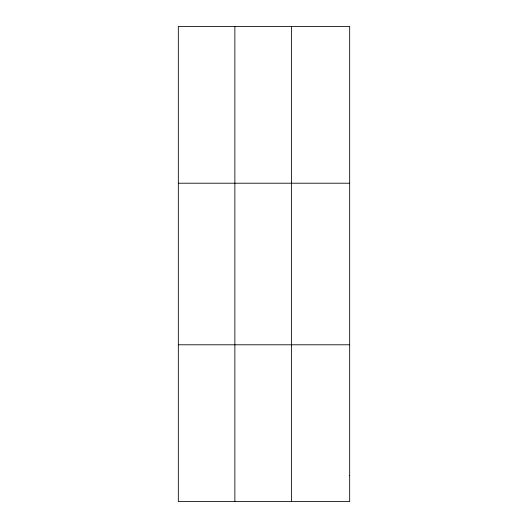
<?xml version="1.0" encoding="UTF-8"?>
<svg xmlns="http://www.w3.org/2000/svg" width="528" height="528" viewBox="0 0 528 528"><rect width="100%" height="100%" fill="white"/><g stroke="black" fill="none" stroke-linecap="round" stroke-linejoin="round"><path stroke-width="0.79" d="M234.868 501.6L234.868 26.4M291.416 501.6L291.416 26.4M178.325 183.216L349.675 183.216M178.325 344.784L349.675 344.784M349.675 475.464L349.675 501.6L178.325 501.6L178.325 26.4L349.675 26.4L349.675 475.464"/></g></svg>
